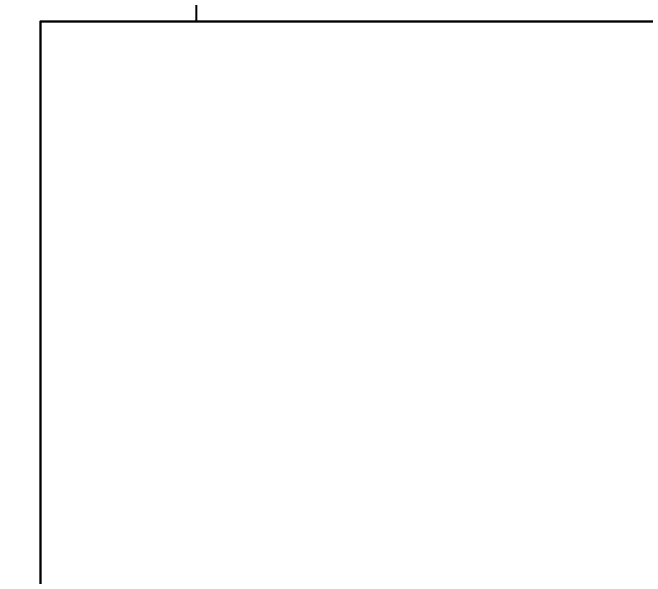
# Model space of a CAD drawing. Header units: metres. Extents: x 0 to 298, y 0 to 162.
# Drawn here: x 178.726 to 179.277, y 106.334 to 106.825 of the extents above; entities that cross this region are included whole.
import ezdxf

# ---------------------------------------------------------------- set-up
doc = ezdxf.new("R2010")
doc.units = ezdxf.units.M
doc.header["$MEASUREMENT"] = 0
doc.layers.add('BLK_1_FLR_0_CARPET_AREA', color=10, linetype='Continuous')
doc.layers.add('BLK_1_FLR_0_SP_WC', color=140, linetype='Continuous', plot=False)
doc.styles.add('working', font='timesbd.ttf', dxfattribs={"height": 0.25})
doc.dimstyles.new('new model', dxfattribs={"dimtxt": 0.25, "dimasz": 0.23, "dimexe": 0.1, "dimexo": 0.1, "dimgap": 0, "dimtad": 0, "dimtoh": 1, "dimzin": 1, "dimdsep": 46, "dimtxsty": 'working', "dimcen": 0.09, "dimse1": 1, "dimse2": 1, "dimclrd": 8, "dimclre": 8, "dimclrt": 3, "dimadec": 1, "dimazin": 0, "dimtfac": 1, "dimtofl": 0, "dimtmove": 0, "dimatfit": 3, "dimfxl": 0, "dimtolj": 1, "dimtzin": 0, "dimlwd": -1, "dimlwe": -1, "dimarcsym": 0})

# ---------------------------------------------------------------- blocks, each defined once
blk = doc.blocks.new('*D77')
at = {"color": 8}
for p, q in [((178.40038, 108.04274), (178.17038, 108.04274)), ((178.98038, 108.04274), (179.21038, 108.04274))]:
    blk.add_line(p, q, dxfattribs=at)
at = {"color": 8, "lineweight": 35}
for points in [[(178.40038, 108.08107), (178.40038, 108.0044), (178.63038, 108.04274)], [(178.98038, 108.08107), (178.98038, 108.0044), (178.75038, 108.04274)]]:
    blk.add_solid(points, dxfattribs=at)
at = {"layer": 'Defpoints', "color": 0, "lineweight": 35}
for p in [(178.75038, 108.04274), (178.63038, 106.8172), (178.75038, 106.8172)]:
    blk.add_point(p, dxfattribs=at)
at = {"color": 3, "insert": (178.69038, 108.39779), "char_height": 0.25, "attachment_point": 5, "style": 'working'}
blk.add_mtext('\\A1;0.12', dxfattribs=at)

msp = doc.modelspace()

# ---------------------------------------------------------------- linework, layer by layer
for p, q in [((178.75038, 106.8172), (180.33038, 106.8172)), ((178.75038, 105.0172), (178.75038, 106.8172))]:
    msp.add_line(p, q)
msp.add_lwpolyline([(178.88603, 106.8172), (179.78603, 106.8172), (179.78603, 107.0472), (178.88603, 107.0472)], close=True)
at = {"layer": 'BLK_1_FLR_0_CARPET_AREA', "color": 15, "linetype": 'Continuous', "lineweight": 30}
msp.add_lwpolyline([(177.45638, 105.4772), (177.77238, 105.4772), (177.77238, 105.5972), (177.67438, 105.5972), (177.67438, 106.8172), (178.63038, 106.8172), (178.63038, 105.5972), (178.53238, 105.5972), (178.53238, 105.4772), (178.63038, 105.4772), (178.63038, 104.8972), (179.11038, 104.8972), (179.11038, 105.0172), (178.75038, 105.0172), (178.75038, 106.8172), (180.55038, 106.8172), (180.55038, 105.0172), (179.87038, 105.0172), (179.87038, 104.8972), (180.55038, 104.8972), (180.55038, 103.4622), (179.28351, 103.4622), (179.28351, 103.2322)], dxfattribs=at)
at = {"layer": 'BLK_1_FLR_0_SP_WC', "color": 213, "lineweight": 30}
msp.add_lwpolyline([(180.55038, 105.0172), (178.75038, 105.0172), (178.75038, 106.8172), (180.55038, 106.8172)], close=True, dxfattribs=at)

# ---------------------------------------------------------------- dimensions: what is measured, and where the dimension line sits
dim = msp.add_linear_dim(base=(178.75038, 108.04274), p1=(178.63038, 106.8172), p2=(178.75038, 106.8172), dimstyle='new model', override={"dimpost": '\\X', "dimtmove": 2})
dim.commit()
dim.dimension.update_dxf_attribs({"geometry": '*D77', "text_midpoint": (178.69038, 108.39779)})

doc.saveas('drawing.dxf')
